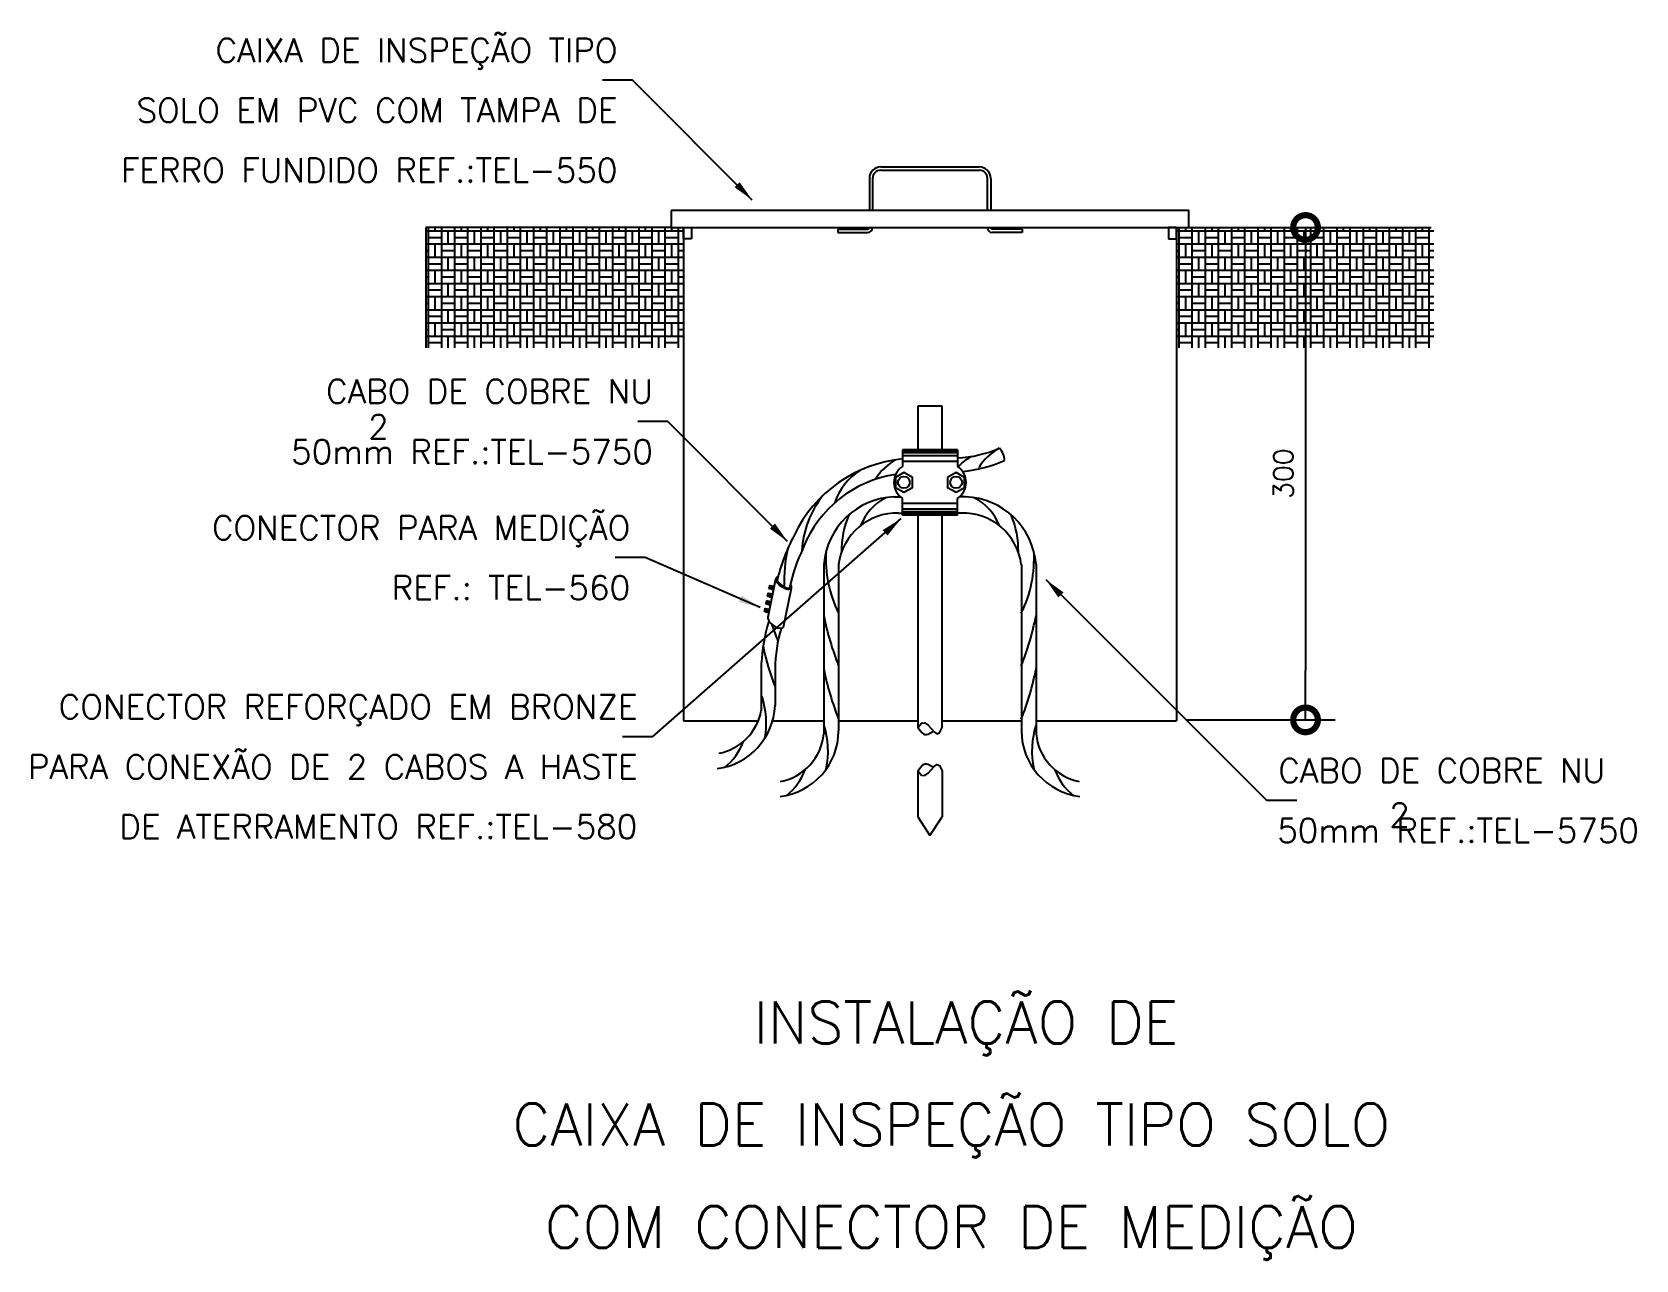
# Model space of a CAD drawing. Header units: millimetres. Extents: x -6550 to -6536.7, y -4616.6 to -4606.4.
import ezdxf
from ezdxf.enums import TextEntityAlignment as Align

# ---------------------------------------------------------------- set-up
doc = ezdxf.new("R2010")
doc.units = ezdxf.units.MM
doc.header["$LTSCALE"] = 10
doc.layers.add('Termotécnica', color=7, linetype='Continuous')
doc.styles.add('80CL', font='romans.shx', dxfattribs={"height": 20})
doc.styles.add('r140', font='romans.shx')
doc.styles.add('r80', font='romans.shx')

# ---------------------------------------------------------------- blocks, each defined once
blk = doc.blocks.new('_DOTSMALL')
at = {"color": 0, "linetype": 'ByBlock'}
blk.add_line((0, 0), (-1, 0), dxfattribs=at)
at = {"linetype": 'ByBlock', "const_width": 0.5}
blk.add_lwpolyline([(-0.0625, 0, 1), (0.0625, 0, 1)], format="xyb", close=True, dxfattribs=at)

msp = doc.modelspace()

# ---------------------------------------------------------------- hatches: boundary and pattern name
at = {"layer": 'Termotécnica'}
h = msp.add_hatch(dxfattribs=at)
h.set_pattern_fill('2X2BRIKS', color=1, scale=0.013714, style=0)
h.set_pattern_definition([(0, (-6544.54219, -4608.80195), (0, 0.109716), [0.0137145]), (0, (-6544.54219, -4608.74709), (0.109716, 0.109716), [0.109716, -0.109716]), (90, (-6544.54219, -4608.80195), (-0.109716, 0), [0.0137145]), (90, (-6544.37762, -4608.80195), (-0.109716, 0.109716), [0.109716, -0.109716])])
h.paths.add_polyline_path([(-6544.714, -4608.006), (-6546.758, -4608.006), (-6546.758, -4609.011), (-6544.611, -4609.011), (-6544.611, -4608.006)])
h = msp.add_hatch(dxfattribs=at)
h.set_pattern_fill('2X2BRIKS', color=1, scale=0.013714, style=0)
h.set_pattern_definition([(0, (-6538.28173, -4608.80195), (0, 0.109716), [0.0137145]), (0, (-6538.28173, -4608.74709), (0.109716, 0.109716), [0.109716, -0.109716]), (90, (-6538.28173, -4608.80195), (-0.109716, 0), [0.0137145]), (90, (-6538.11716, -4608.80195), (-0.109716, 0.109716), [0.109716, -0.109716])])
h.paths.add_polyline_path([(-6538.454, -4608.006), (-6540.497, -4608.006), (-6540.497, -4609.011), (-6538.351, -4609.011), (-6538.351, -4608.006)])

# ---------------------------------------------------------------- linework, layer by layer
at = {"layer": 'Termotécnica', "color": 2}
for p, q in [((-6545.036, -4606.778), (-6545.286, -4606.778)), ((-6544.036, -4607.777), (-6545.036, -4606.778)), ((-6540.497, -4608.006), (-6538.373, -4608.006)), ((-6544.741, -4609.626), (-6544.991, -4609.626)), ((-6543.742, -4610.626), (-6544.741, -4609.626)), ((-6542.852, -4610.252), (-6542.802, -4610.252)), ((-6542.257, -4610.252), (-6542.307, -4610.252)), ((-6542.814, -4610.389), (-6542.784, -4610.389)), ((-6542.295, -4610.389), (-6542.325, -4610.389)), ((-6544.869, -4612.255), (-6542.794, -4610.434)), ((-6544.93, -4610.76), (-6545.18, -4610.76)), ((-6543.971, -4611.176), (-6544.93, -4610.76)), ((-6543.909, -4611.081), (-6543.901, -4611.054)), ((-6543.904, -4611.255), (-6543.84, -4610.936)), ((-6543.901, -4611.057), (-6543.898, -4611.054)), ((-6543.901, -4611.054), (-6543.901, -4611.057)), ((-6543.898, -4611.054), (-6543.897, -4611.058)), ((-6543.897, -4611.017), (-6543.894, -4611.008)), ((-6543.894, -4611.008), (-6543.897, -4611.017)), ((-6543.897, -4611.017), (-6543.896, -4611.021)), ((-6543.897, -4611.058), (-6543.895, -4611.055)), ((-6543.896, -4611.021), (-6543.893, -4611.018)), ((-6543.895, -4611.055), (-6543.894, -4611.059)), ((-6543.894, -4611.008), (-6543.888, -4611.009)), ((-6543.894, -4611.059), (-6543.891, -4611.056)), ((-6543.893, -4611.018), (-6543.892, -4611.022)), ((-6543.892, -4611.002), (-6543.888, -4610.99)), ((-6543.889, -4610.992), (-6543.892, -4611.002)), ((-6543.892, -4611.002), (-6543.886, -4611.003)), ((-6543.892, -4611.022), (-6543.89, -4611.019)), ((-6543.891, -4611.056), (-6543.89, -4611.06)), ((-6543.89, -4611.019), (-6543.889, -4611.023)), ((-6543.89, -4611.06), (-6543.888, -4611.057)), ((-6543.889, -4611.023), (-6543.886, -4611.02)), ((-6543.888, -4610.99), (-6543.888, -4610.993)), ((-6543.888, -4610.993), (-6543.885, -4610.99)), ((-6543.888, -4611.009), (-6543.886, -4611.003)), ((-6543.888, -4611.057), (-6543.887, -4611.061)), ((-6543.887, -4611.061), (-6543.884, -4611.058)), ((-6543.886, -4611.02), (-6543.885, -4611.024)), ((-6543.885, -4610.99), (-6543.884, -4610.994)), ((-6543.885, -4611.024), (-6543.883, -4611.021)), ((-6543.884, -4610.994), (-6543.882, -4610.991)), ((-6543.884, -4611.058), (-6543.883, -4611.062)), ((-6543.883, -4611.021), (-6543.882, -4611.025)), ((-6543.883, -4611.062), (-6543.881, -4611.059)), ((-6543.882, -4610.991), (-6543.881, -4610.995)), ((-6543.882, -4611.025), (-6543.879, -4611.022)), ((-6543.881, -4610.995), (-6543.878, -4610.992)), ((-6543.881, -4611.059), (-6543.88, -4611.063)), ((-6543.88, -4611.063), (-6543.877, -4611.06)), ((-6543.879, -4611.022), (-6543.878, -4611.026)), ((-6543.878, -4610.992), (-6543.877, -4610.996)), ((-6543.878, -4611.026), (-6543.876, -4611.023)), ((-6543.877, -4610.996), (-6543.875, -4610.993)), ((-6543.877, -4611.06), (-6543.876, -4611.064)), ((-6543.876, -4611.023), (-6543.875, -4611.027)), ((-6543.875, -4610.993), (-6543.874, -4610.997)), ((-6543.875, -4611.027), (-6543.872, -4611.024)), ((-6543.874, -4610.997), (-6543.871, -4610.994)), ((-6543.872, -4611.024), (-6543.871, -4611.028)), ((-6543.871, -4610.994), (-6543.87, -4610.998)), ((-6543.871, -4611.028), (-6543.869, -4611.025)), ((-6543.87, -4610.998), (-6543.868, -4610.995)), ((-6543.869, -4611.025), (-6543.868, -4611.029)), ((-6543.868, -4610.995), (-6543.867, -4610.999)), ((-6543.868, -4611.029), (-6543.865, -4611.026)), ((-6543.867, -4610.999), (-6543.864, -4610.996)), ((-6543.865, -4611.026), (-6543.864, -4611.03)), ((-6543.864, -4610.996), (-6543.863, -4611)), ((-6543.864, -4611.03), (-6543.862, -4611.027)), ((-6543.863, -4611), (-6543.861, -4610.997)), ((-6543.862, -4611.027), (-6543.861, -4611.032)), ((-6543.861, -4610.997), (-6543.86, -4611.001)), ((-6543.861, -4611.032), (-6543.858, -4611.029)), ((-6543.86, -4611.001), (-6543.858, -4610.998)), ((-6543.858, -4610.998), (-6543.857, -4611.002)), ((-6543.857, -4611.002), (-6543.854, -4610.999)), ((-6543.854, -4610.999), (-6543.853, -4611.002)), ((-6543.776, -4611.342), (-6543.71, -4611.016)), ((-6541.589, -4610.943), (-6539.745, -4612.787)), ((-6543.935, -4611.209), (-6543.927, -4611.182)), ((-6543.927, -4611.182), (-6543.926, -4611.185)), ((-6543.926, -4611.185), (-6543.924, -4611.182)), ((-6543.924, -4611.182), (-6543.923, -4611.186)), ((-6543.923, -4611.186), (-6543.92, -4611.183)), ((-6543.922, -4611.145), (-6543.919, -4611.136)), ((-6543.919, -4611.136), (-6543.922, -4611.145)), ((-6543.922, -4611.145), (-6543.921, -4611.149)), ((-6543.921, -4611.149), (-6543.919, -4611.146)), ((-6543.92, -4611.183), (-6543.919, -4611.187)), ((-6543.919, -4611.136), (-6543.913, -4611.137)), ((-6543.919, -4611.146), (-6543.918, -4611.15)), ((-6543.919, -4611.187), (-6543.917, -4611.184)), ((-6543.918, -4611.13), (-6543.914, -4611.118)), ((-6543.915, -4611.12), (-6543.918, -4611.13)), ((-6543.918, -4611.13), (-6543.912, -4611.131)), ((-6543.918, -4611.15), (-6543.915, -4611.147)), ((-6543.917, -4611.184), (-6543.916, -4611.188)), ((-6543.916, -4611.188), (-6543.913, -4611.185)), ((-6543.915, -4611.147), (-6543.914, -4611.151)), ((-6543.914, -4611.118), (-6543.913, -4611.121)), ((-6543.914, -4611.151), (-6543.912, -4611.148)), ((-6543.913, -4611.121), (-6543.911, -4611.118)), ((-6543.913, -4611.137), (-6543.912, -4611.131)), ((-6543.913, -4611.185), (-6543.912, -4611.189)), ((-6543.912, -4611.148), (-6543.911, -4611.152)), ((-6543.912, -4611.189), (-6543.91, -4611.186)), ((-6543.911, -4611.118), (-6543.91, -4611.122)), ((-6543.911, -4611.152), (-6543.908, -4611.149)), ((-6543.91, -4611.122), (-6543.907, -4611.119)), ((-6543.91, -4611.186), (-6543.909, -4611.19)), ((-6543.909, -4611.081), (-6543.908, -4611.085)), ((-6543.909, -4611.19), (-6543.906, -4611.187)), ((-6543.908, -4611.085), (-6543.906, -4611.082)), ((-6543.908, -4611.149), (-6543.907, -4611.153)), ((-6543.907, -4611.119), (-6543.906, -4611.123)), ((-6543.907, -4611.153), (-6543.905, -4611.15)), ((-6543.906, -4611.082), (-6543.905, -4611.086)), ((-6543.906, -4611.123), (-6543.904, -4611.12)), ((-6543.906, -4611.187), (-6543.905, -4611.191)), ((-6543.905, -4611.086), (-6543.902, -4611.083)), ((-6543.905, -4611.15), (-6543.904, -4611.154)), ((-6543.905, -4611.191), (-6543.903, -4611.188)), ((-6543.904, -4611.12), (-6543.903, -4611.124)), ((-6543.904, -4611.154), (-6543.901, -4611.151)), ((-6543.903, -4611.124), (-6543.9, -4611.121)), ((-6543.903, -4611.188), (-6543.902, -4611.192)), ((-6543.902, -4611.083), (-6543.901, -4611.087)), ((-6543.902, -4611.192), (-6543.899, -4611.189)), ((-6543.901, -4611.087), (-6543.899, -4611.084)), ((-6543.901, -4611.151), (-6543.9, -4611.155)), ((-6543.9, -4611.121), (-6543.899, -4611.125)), ((-6543.9, -4611.155), (-6543.898, -4611.152)), ((-6543.899, -4611.084), (-6543.898, -4611.088)), ((-6543.899, -4611.125), (-6543.897, -4611.122)), ((-6543.899, -4611.189), (-6543.898, -4611.193)), ((-6543.898, -4611.088), (-6543.895, -4611.085)), ((-6543.898, -4611.152), (-6543.897, -4611.156)), ((-6543.898, -4611.193), (-6543.896, -4611.19)), ((-6543.897, -4611.122), (-6543.896, -4611.126)), ((-6543.897, -4611.156), (-6543.894, -4611.153)), ((-6543.896, -4611.126), (-6543.894, -4611.123)), ((-6543.896, -4611.19), (-6543.895, -4611.194)), ((-6543.895, -4611.085), (-6543.894, -4611.089)), ((-6543.895, -4611.194), (-6543.892, -4611.191)), ((-6543.894, -4611.089), (-6543.892, -4611.086)), ((-6543.894, -4611.123), (-6543.893, -4611.127)), ((-6543.894, -4611.153), (-6543.893, -4611.157)), ((-6543.893, -4611.127), (-6543.89, -4611.124)), ((-6543.893, -4611.157), (-6543.891, -4611.154)), ((-6543.892, -4611.086), (-6543.891, -4611.09)), ((-6543.892, -4611.191), (-6543.892, -4611.194)), ((-6543.891, -4611.09), (-6543.889, -4611.087)), ((-6543.891, -4611.154), (-6543.89, -4611.158)), ((-6543.89, -4611.124), (-6543.889, -4611.128)), ((-6543.89, -4611.158), (-6543.887, -4611.155)), ((-6543.889, -4611.087), (-6543.888, -4611.091)), ((-6543.889, -4611.128), (-6543.887, -4611.125)), ((-6543.888, -4611.091), (-6543.885, -4611.088)), ((-6543.887, -4611.125), (-6543.886, -4611.129)), ((-6543.887, -4611.155), (-6543.886, -4611.159)), ((-6543.886, -4611.129), (-6543.883, -4611.126)), ((-6543.886, -4611.159), (-6543.884, -4611.156)), ((-6543.885, -4611.088), (-6543.884, -4611.092)), ((-6543.884, -4611.092), (-6543.882, -4611.089)), ((-6543.883, -4611.126), (-6543.882, -4611.13)), ((-6543.882, -4611.089), (-6543.881, -4611.093)), ((-6543.882, -4611.13), (-6543.88, -4611.127)), ((-6543.881, -4611.093), (-6543.878, -4611.09)), ((-6543.88, -4611.127), (-6543.879, -4611.13)), ((-6543.878, -4611.09), (-6543.877, -4611.094)), ((-6543.877, -4611.094), (-6543.875, -4611.091)), ((-6543.876, -4611.064), (-6543.874, -4611.061)), ((-6543.875, -4611.091), (-6543.874, -4611.095)), ((-6543.874, -4611.061), (-6543.873, -4611.065)), ((-6543.874, -4611.095), (-6543.871, -4611.092)), ((-6543.873, -4611.065), (-6543.87, -4611.062)), ((-6543.87, -4611.062), (-6543.869, -4611.066)), ((-6543.869, -4611.066), (-6543.867, -4611.063)), ((-6543.867, -4611.063), (-6543.866, -4611.066)), ((-6543.935, -4611.209), (-6543.934, -4611.213)), ((-6543.934, -4611.213), (-6543.931, -4611.21)), ((-6543.931, -4611.21), (-6543.93, -4611.214)), ((-6543.93, -4611.214), (-6543.928, -4611.211)), ((-6543.928, -4611.211), (-6543.927, -4611.215)), ((-6543.927, -4611.215), (-6543.925, -4611.212)), ((-6543.925, -4611.212), (-6543.924, -4611.216)), ((-6543.924, -4611.216), (-6543.921, -4611.213)), ((-6543.921, -4611.213), (-6543.92, -4611.217)), ((-6543.92, -4611.217), (-6543.918, -4611.214)), ((-6543.918, -4611.214), (-6543.917, -4611.218)), ((-6543.917, -4611.218), (-6543.914, -4611.215)), ((-6543.914, -4611.215), (-6543.913, -4611.219)), ((-6543.913, -4611.219), (-6543.911, -4611.216)), ((-6543.911, -4611.216), (-6543.91, -4611.22)), ((-6543.91, -4611.22), (-6543.907, -4611.217)), ((-6543.907, -4611.217), (-6543.906, -4611.221)), ((-6543.906, -4611.221), (-6543.904, -4611.218)), ((-6543.904, -4611.218), (-6543.903, -4611.222)), ((-6543.903, -4611.222), (-6543.9, -4611.219)), ((-6543.9, -4611.219), (-6543.899, -4611.223)), ((-6543.899, -4611.223), (-6543.897, -4611.22)), ((-6543.961, -4611.647), (-6543.961, -4612.038)), ((-6543.846, -4611.688), (-6543.846, -4611.995)), ((-6544.869, -4612.255), (-6545.119, -4612.255)), ((-6539.495, -4612.787), (-6539.745, -4612.787))]:
    msp.add_line(p, q, dxfattribs=at)
at = {"layer": 'Termotécnica', "color": 4, "ltscale": 10}
for p, q in [((-6542.964, -4607.501), (-6542.144, -4607.501)), ((-6542.964, -4607.529), (-6542.144, -4607.529)), ((-6543.06, -4607.597), (-6543.06, -4607.863)), ((-6543.033, -4607.597), (-6543.033, -4607.863)), ((-6542.076, -4607.597), (-6542.076, -4607.863)), ((-6542.048, -4607.597), (-6542.048, -4607.863)), ((-6543.323, -4608.02), (-6543.074, -4608.02)), ((-6543.323, -4608.02), (-6543.323, -4608.048)), ((-6543.323, -4608.048), (-6543.074, -4608.048)), ((-6541.786, -4608.02), (-6542.035, -4608.02)), ((-6541.786, -4608.048), (-6542.035, -4608.048)), ((-6541.786, -4608.02), (-6541.786, -4608.048))]:
    msp.add_line(p, q, dxfattribs=at)
at = {"layer": 'Termotécnica', "color": 2, "ltscale": 10}
for p, q in [((-6544.714, -4608.006), (-6546.758, -4608.006)), ((-6542.656, -4609.498), (-6542.656, -4609.86)), ((-6542.453, -4609.498), (-6542.656, -4609.498)), ((-6542.453, -4609.86), (-6542.453, -4609.498)), ((-6542.656, -4610.407), (-6542.656, -4612.178)), ((-6542.453, -4612.178), (-6542.453, -4610.407)), ((-6543.44, -4610.818), (-6543.44, -4612.231)), ((-6543.316, -4610.819), (-6543.316, -4612.206)), ((-6541.792, -4610.819), (-6541.792, -4612.206)), ((-6541.669, -4610.818), (-6541.669, -4612.231)), ((-6544.611, -4612.121), (-6543.985, -4612.121)), ((-6543.866, -4612.121), (-6543.445, -4612.121)), ((-6543.321, -4612.121), (-6542.656, -4612.121)), ((-6542.453, -4612.121), (-6541.788, -4612.121)), ((-6541.664, -4612.121), (-6540.497, -4612.121)), ((-6542.656, -4612.54), (-6542.656, -4612.923)), ((-6542.453, -4612.54), (-6542.453, -4612.923)), ((-6542.656, -4612.923), (-6542.555, -4613.08)), ((-6542.555, -4613.08), (-6542.453, -4612.923))]:
    msp.add_line(p, q, dxfattribs=at)
at = {"layer": 'Termotécnica', "color": 1}
for p, q in [((-6546.758, -4608.006), (-6546.758, -4609.011)), ((-6542.325, -4609.874), (-6542.784, -4609.874)), ((-6542.325, -4609.887), (-6542.784, -4609.887)), ((-6542.325, -4609.91), (-6542.784, -4609.91)), ((-6542.325, -4609.959), (-6542.784, -4609.959)), ((-6542.325, -4610.308), (-6542.784, -4610.308)), ((-6542.325, -4610.356), (-6542.784, -4610.356)), ((-6542.325, -4610.379), (-6542.784, -4610.379)), ((-6542.325, -4610.392), (-6542.784, -4610.392)), ((-6543.901, -4611.057), (-6543.906, -4611.082)), ((-6543.897, -4611.058), (-6543.902, -4611.083)), ((-6543.894, -4611.059), (-6543.899, -4611.084)), ((-6543.89, -4611.06), (-6543.895, -4611.085)), ((-6543.891, -4611.008), (-6543.893, -4611.018)), ((-6543.888, -4610.993), (-6543.89, -4611.002)), ((-6543.887, -4611.007), (-6543.89, -4611.019)), ((-6543.884, -4610.994), (-6543.886, -4611.003)), ((-6543.881, -4610.995), (-6543.886, -4611.02)), ((-6543.877, -4610.996), (-6543.883, -4611.021)), ((-6543.874, -4610.997), (-6543.879, -4611.022)), ((-6543.87, -4610.998), (-6543.876, -4611.023)), ((-6543.867, -4610.999), (-6543.872, -4611.024)), ((-6543.863, -4611), (-6543.869, -4611.025)), ((-6543.86, -4611.001), (-6543.865, -4611.026)), ((-6543.857, -4611.002), (-6543.862, -4611.027)), ((-6543.926, -4611.185), (-6543.931, -4611.21)), ((-6543.923, -4611.186), (-6543.928, -4611.211)), ((-6543.919, -4611.187), (-6543.925, -4611.212)), ((-6543.916, -4611.188), (-6543.921, -4611.213)), ((-6543.917, -4611.136), (-6543.919, -4611.146)), ((-6543.912, -4611.189), (-6543.918, -4611.214)), ((-6543.913, -4611.121), (-6543.915, -4611.13)), ((-6543.913, -4611.135), (-6543.915, -4611.147)), ((-6543.909, -4611.19), (-6543.914, -4611.215)), ((-6543.91, -4611.122), (-6543.912, -4611.131)), ((-6543.906, -4611.123), (-6543.912, -4611.148)), ((-6543.905, -4611.191), (-6543.911, -4611.216)), ((-6543.903, -4611.124), (-6543.908, -4611.149)), ((-6543.902, -4611.192), (-6543.907, -4611.217)), ((-6543.899, -4611.125), (-6543.905, -4611.15)), ((-6543.898, -4611.193), (-6543.904, -4611.218)), ((-6543.896, -4611.126), (-6543.901, -4611.151)), ((-6543.895, -4611.194), (-6543.9, -4611.219)), ((-6543.893, -4611.127), (-6543.898, -4611.152)), ((-6543.889, -4611.128), (-6543.894, -4611.153)), ((-6543.887, -4611.061), (-6543.892, -4611.086)), ((-6543.886, -4611.129), (-6543.891, -4611.154)), ((-6543.883, -4611.062), (-6543.889, -4611.087)), ((-6543.882, -4611.13), (-6543.887, -4611.155)), ((-6543.88, -4611.063), (-6543.885, -4611.088)), ((-6543.876, -4611.064), (-6543.882, -4611.089)), ((-6543.873, -4611.065), (-6543.878, -4611.09)), ((-6543.869, -4611.066), (-6543.875, -4611.091))]:
    msp.add_line(p, q, dxfattribs=at)
at = {"layer": 'Termotécnica', "color": 5, "ltscale": 10}
for p, q in [((-6544.611, -4608.006), (-6544.611, -4612.121)), ((-6540.497, -4608.006), (-6540.497, -4612.121))]:
    msp.add_line(p, q, dxfattribs=at)
at = {"layer": 'Termotécnica', "color": 1, "linetype": 'ByBlock'}
for p, q in [((-6540.312, -4608.006), (-6539.175, -4608.006)), ((-6539.422, -4608.418), (-6539.422, -4611.702)), ((-6540.415, -4612.114), (-6539.175, -4612.114))]:
    msp.add_line(p, q, dxfattribs=at)
at = {"layer": 'Termotécnica', "color": 3}
for p, q in [((-6542.325, -4609.86), (-6542.784, -4609.86)), ((-6542.784, -4609.86), (-6542.784, -4610)), ((-6542.325, -4609.86), (-6542.325, -4610)), ((-6542.784, -4610.407), (-6542.784, -4610.266)), ((-6542.325, -4610.407), (-6542.325, -4610.266)), ((-6542.325, -4610.407), (-6542.784, -4610.407))]:
    msp.add_line(p, q, dxfattribs=at)
at = {"layer": 'Termotécnica', "color": 3, "ltscale": 10}
for points in [[(-6544.714, -4607.863), (-6544.714, -4608.006), (-6540.394, -4608.006), (-6540.394, -4607.863)], [(-6544.543, -4608.102), (-6544.611, -4608.102), (-6544.611, -4608.006), (-6544.543, -4608.006)], [(-6540.566, -4608.102), (-6540.497, -4608.102), (-6540.497, -4608.006), (-6540.566, -4608.006)]]:
    msp.add_lwpolyline(points, close=True, dxfattribs=at)
at = {"layer": 'Termotécnica', "color": 2}
for points in [[(-6542.843, -4610.092), (-6542.843, -4610.174), (-6542.772, -4610.215), (-6542.701, -4610.174), (-6542.701, -4610.092), (-6542.772, -4610.051)], [(-6542.407, -4610.092), (-6542.407, -4610.174), (-6542.336, -4610.215), (-6542.265, -4610.174), (-6542.265, -4610.092), (-6542.336, -4610.051)]]:
    msp.add_lwpolyline(points, close=True, dxfattribs=at)
at = {"layer": 'Termotécnica', "color": 2, "ltscale": 10}
for points in [[(-6542.656, -4612.178), (-6542.626, -4612.141), (-6542.597, -4612.138), (-6542.57, -4612.157), (-6542.544, -4612.186), (-6542.52, -4612.214), (-6542.496, -4612.23), (-6542.474, -4612.221), (-6542.453, -4612.178)], [(-6542.656, -4612.178), (-6542.637, -4612.202), (-6542.621, -4612.22), (-6542.608, -4612.231), (-6542.596, -4612.237), (-6542.583, -4612.237), (-6542.568, -4612.232), (-6542.55, -4612.222), (-6542.526, -4612.207)], [(-6542.656, -4612.54), (-6542.637, -4612.515), (-6542.621, -4612.497), (-6542.608, -4612.486), (-6542.596, -4612.48), (-6542.583, -4612.48), (-6542.568, -4612.485), (-6542.55, -4612.496), (-6542.526, -4612.51)], [(-6542.656, -4612.54), (-6542.626, -4612.576), (-6542.597, -4612.579), (-6542.57, -4612.56), (-6542.544, -4612.531), (-6542.52, -4612.503), (-6542.496, -4612.487), (-6542.474, -4612.496), (-6542.453, -4612.54)]]:
    msp.add_lwpolyline(points, dxfattribs=at)
at = {"layer": 'Termotécnica', "color": 2}
for centre in [(-6542.772, -4610.133), (-6542.336, -4610.133)]:
    msp.add_circle(centre, 0.0492, dxfattribs=at)
at = {"layer": 'Termotécnica', "color": 4}
for centre, radius, start, end in [((-6542.964, -4607.597), 0.096, 90, 180), ((-6542.964, -4607.597), 0.0686, 90, 180), ((-6542.144, -4607.597), 0.096, 0, 90), ((-6542.144, -4607.597), 0.0686, 0, 90)]:
    msp.add_arc(centre, radius, start, end, dxfattribs=at)
at = {"layer": 'Termotécnica', "color": 4, "ltscale": 10}
for centre, radius, start, end in [((-6543.074, -4608.006), 0.0137, 270, 0), ((-6543.074, -4608.006), 0.0411, 270, 0), ((-6542.035, -4608.006), 0.0411, 180, 270), ((-6542.035, -4608.006), 0.0137, 180, 270)]:
    msp.add_arc(centre, radius, start, end, dxfattribs=at)
at = {"layer": 'Termotécnica', "color": 2, "ltscale": 10}
for centre, radius, start, end in [((-6542.367, -4608.95), 0.979, 272.4866, 293.6489), ((-6542.103, -4609.961), 0.172, 3.7059, 41.5339), ((-6542.671, -4611.055), 1.124, 95.7504, 154.7116), ((-6542.386, -4608.922), 1.124, 275.291, 293.8497), ((-6542.7, -4611.036), 0.979, 98.2967, 158.6002), ((-6542.827, -4610.866), 0.614, 92.34, 175.4685), ((-6542.282, -4610.866), 0.614, 4.5315, 87.66), ((-6542.831, -4610.878), 0.489, 88.0223, 173.0449), ((-6542.278, -4610.878), 0.489, 6.9551, 91.9777), ((-6542.348, -4611.292), 1.519, 151.8656, 167.0726), ((-6542.535, -4611.225), 1.206, 153.1028, 169.8502), ((-6542.444, -4611.73), 1.519, 163.2251, 176.8724), ((-6542.64, -4611.696), 1.206, 163.351, 179.65), ((-6544.397, -4611.973), 0.551, 277.0042, 357.7771), ((-6544.399, -4611.956), 0.445, 280.7204, 349.4786), ((-6543.874, -4612.201), 0.558, 277.2155, 359.3933), ((-6543.883, -4612.19), 0.445, 280.7204, 354.6819), ((-6541.234, -4612.201), 0.558, 180.6067, 262.7845), ((-6541.226, -4612.19), 0.445, 185.3181, 259.2796)]:
    msp.add_arc(centre, radius, start, end, dxfattribs=at)
at = {"layer": 'Termotécnica', "color": 1}
for centre, radius, start, end in [((-6541.757, -4610.248), 0.457, 118.936, 148.8339), ((-6542.617, -4610.343), 0.457, 118.936, 148.8339), ((-6541.988, -4610.317), 0.457, 118.936, 136.7056), ((-6542.842, -4610.48), 0.537, 123.7063, 160.7562), ((-6543.125, -4609.735), 0.477, 306.1198, 306.2366), ((-6542.796, -4610.754), 0.829, 141.8183, 176.4428), ((-6542.706, -4610.666), 0.461, 118.3697, 158.14), ((-6542.403, -4610.666), 0.461, 21.86, 61.6303), ((-6542.529, -4610.703), 0.763, 156.9112, 180.9586), ((-6542.58, -4610.703), 0.763, 359.0414, 23.0888), ((-6542.504, -4610.954), 1.266, 167.7151, 182.3256), ((-6542.411, -4610.771), 1.012, 176.4221, 206.5174), ((-6542.698, -4610.771), 1.012, 333.4826, 3.5779), ((-6541.645, -4610.56), 2.354, 198.767, 202.3578), ((-6541.129, -4610.793), 2.354, 191.0516, 201.7027), ((-6543.98, -4610.793), 2.354, 338.2973, 348.9484), ((-6541.645, -4611.005), 2.354, 192.1856, 200.7547), ((-6541.129, -4611.238), 2.354, 191.0516, 201.7027), ((-6543.98, -4611.238), 2.354, 338.2973, 348.9484), ((-6544.653, -4612.143), 0.733, 350.1836, 17.7747), ((-6544.137, -4612.377), 0.733, 348.5244, 17.7747), ((-6540.971, -4612.377), 0.733, 162.2253, 191.4756), ((-6544.561, -4612.135), 0.477, 307.9768, 340.2359), ((-6544.045, -4612.369), 0.477, 307.9768, 340.2359), ((-6541.064, -4612.369), 0.477, 199.7641, 232.0232)]:
    msp.add_arc(centre, radius, start, end, dxfattribs=at)
at = {"layer": 'Termotécnica', "color": 3}
for centre, start, end in [((-6542.695, -4610.133), 123.6125, 236.3875), ((-6542.413, -4610.133), 303.6125, 56.3875)]:
    msp.add_arc(centre, 0.16, start, end, dxfattribs=at)
at = {"layer": 'Termotécnica', "color": 2}
for centre, radius, start, end in [((-6543.818, -4610.946), 0.0199, 104.9468, 129.0018), ((-6543.819, -4610.939), 0.0142, 145.4054, 194.9338), ((-6543.79, -4610.932), 0.0431, 193.8778, 216.5765), ((-6543.997, -4611.239), 0.0947, 342.5388, 350.1004)]:
    msp.add_arc(centre, radius, start, end, dxfattribs=at)
for centre, major_axis, ratio, start_param, end_param in [((-6543.774, -4610.972), (-0.0636, 0.0434), 0.455883, 5.802637, 10.257306), ((-6543.774, -4610.972), (-0.0541, 0.0369), 0.399058, 0.685485, 3.64446), ((-6543.84, -4611.298), (-0.0636, 0.0434), 0.455883, 0.339528, 3.155529)]:
    msp.add_ellipse(centre, major_axis=major_axis, ratio=ratio, start_param=start_param, end_param=end_param, dxfattribs=at)
at = {"layer": 'Termotécnica', "color": 1, "linetype": 'ByBlock'}
msp.add_point((-6540.394, -4608.006), dxfattribs=at)
at = {"layer": 'Termotécnica', "color": 2}
for points in [[(-6544.142, -4607.628), (-6544.184, -4607.67), (-6544.036, -4607.777)], [(-6543.847, -4610.476), (-6543.89, -4610.518), (-6543.742, -4610.626)], [(-6542.949, -4610.531), (-6542.909, -4610.576), (-6542.794, -4610.434)], [(-6541.484, -4611.092), (-6541.441, -4611.05), (-6541.589, -4610.943)], [(-6544.124, -4611.076), (-6544.148, -4611.131), (-6543.971, -4611.176)]]:
    msp.add_solid(points, dxfattribs=at)

# ---------------------------------------------------------------- block references
at = {"layer": 'Termotécnica', "color": 2, "linetype": 'ByBlock', "xscale": 0.411428571428587, "yscale": 0.411428571428587, "zscale": 0.4114285714285715}
for p, rotation in [((-6539.422, -4608.006), 90), ((-6539.422, -4612.114), 270)]:
    msp.add_blockref('_DOTSMALL', p, dxfattribs=dict(at, rotation=rotation))

# ---------------------------------------------------------------- texts
at = {"layer": 'Termotécnica', "color": 2, "style": 'r80'}
for s, p in [('CAIXA DE INSPEÇÃO TIPO', (-6545.161, -4606.628)), ('SOLO EM PVC COM TAMPA DE', (-6545.16, -4607.128)), ('FERRO FUNDIDO REF.:TEL-550', (-6545.161, -4607.628)), ('CABO DE COBRE NU', (-6544.865, -4609.473)), ('50mm REF.:TEL-5750', (-6544.865, -4609.977)), ('CONECTOR PARA MEDIÇÃO', (-6545.054, -4610.611)), ('REF.: TEL-560', (-6545.055, -4611.111)), ('CONECTOR REFORÇADO EM BRONZE', (-6544.994, -4612.105)), ('PARA CONEXÃO DE 2 CABOS A HASTE', (-6544.994, -4612.606)), ('DE ATERRAMENTO REF.:TEL-580', (-6544.995, -4613.105))]:
    msp.add_text(s, height=0.2, dxfattribs=at).set_placement(p, align=Align.RIGHT)
for s, p in [('2', (-6547.24, -4609.769)), ('CABO DE COBRE NU', (-6539.649, -4612.637)), ('2', (-6538.724, -4613.008)), ('50mm REF.:TEL-5750', (-6539.658, -4613.137))]:
    msp.add_text(s, height=0.2, dxfattribs=at).set_placement(p)
at = {"layer": 'Termotécnica', "color": 5, "style": 'r140'}
for s, p in [(' INSTALAÇÃO DE', (-6542.376, -4614.919)), ('CAIXA DE INSPEÇÃO TIPO SOLO', (-6542.376, -4615.77)), ('COM CONECTOR DE MEDIÇÃO', (-6542.376, -4616.625))]:
    msp.add_text(s, height=0.35, dxfattribs=at).set_placement(p, align=Align.BOTTOM_CENTER)
at = {"layer": 'Termotécnica', "color": 1, "linetype": 'ByBlock', "insert": (-6539.607, -4610.06), "char_height": 0.1646, "attachment_point": 5, "rotation": 90, "style": '80CL'}
msp.add_mtext('300', dxfattribs=at)

doc.saveas('drawing.dxf')
